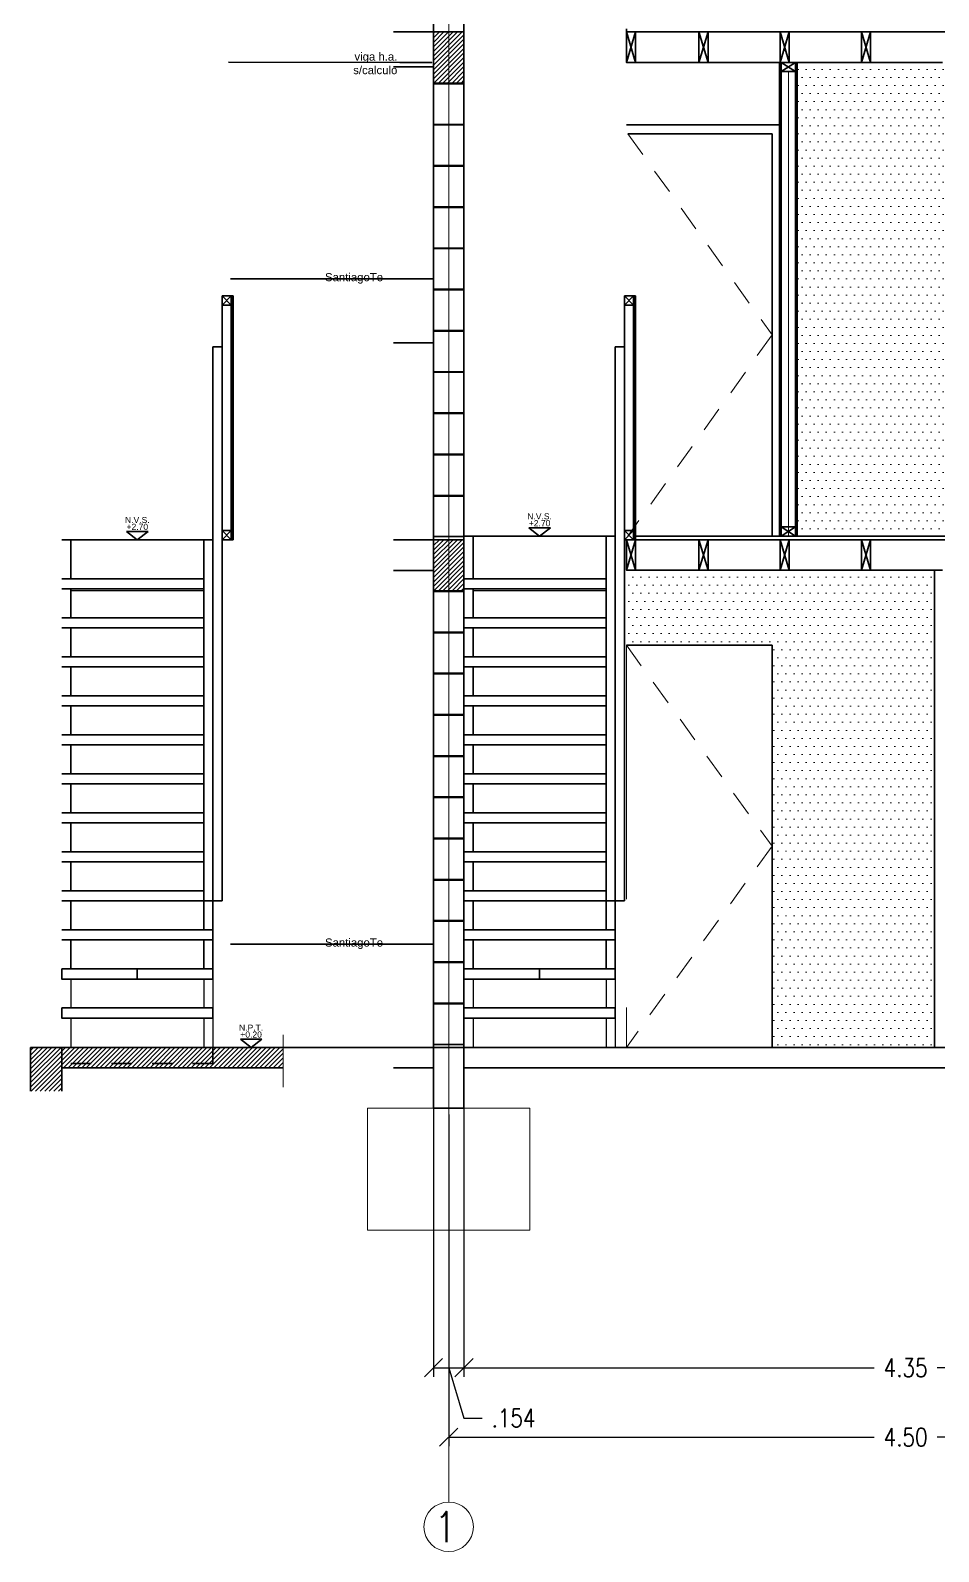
# Model space of a CAD drawing. Header units: metres. Extents: x 45 to 666, y -23 to 325.
# Drawn here: x 157.91 to 162.38, y 75.33 to 82.82 of the extents above; entities that cross this region are included whole.
import ezdxf
from ezdxf.enums import TextEntityAlignment as Align

# ---------------------------------------------------------------- set-up
doc = ezdxf.new("R2010")
doc.units = ezdxf.units.M
doc.header["$LTSCALE"] = 5
doc.header["$MEASUREMENT"] = 0
doc.linetypes.add('HIDDEN', pattern=[0.375, 0.25, -0.125])
doc.layers.get('0').update_dxf_attribs({"color": 30})
doc.layers.get('DEFPOINTS').update_dxf_attribs({"color": 210})
for name, color, linetype, lineweight in [('A-ANNO-DIMS', 3, 'Continuous', 18), ('A-ANNO-NOTE', 7, 'Continuous', 35), ('A-ANNO-SYMB', 3, 'Continuous', 18), ('A-ANNO-TEXT', 3, 'Continuous', 18), ('A-ELEV-MBE1', 7, 'Continuous', 35), ('A-ELEV-MBE2', 4, 'Continuous', 25), ('A-ELEV-PATT', 8, 'Continuous', 18), ('A-FLOR-LEVL', 7, 'Continuous', 35), ('A-FLOR-OVHD', 3, 'HIDDEN', 18), ('A-WALL-BATT', 8, 'BATTING', 18), ('A-WALL-FULL', 7, 'Continuous', 35), ('A-WALL-FULL-EXTR', 7, 'Continuous', 35)]:
    doc.layers.add(name, color=color, linetype=linetype, lineweight=lineweight)
doc.styles.add('E-ARIAL', font='arial.ttf')
doc.styles.add('E-ROMANS', font='romans.shx', dxfattribs={"width": 0.8})
doc.linetypes.add('BATTING', pattern='A,0.0001,-0.1,[134,ltypeshp.shx,S=0.1,R=0,X=-0.1,Y=0],-0.2,[134,ltypeshp.shx,S=0.1,R=180,X=0.1,Y=0],-0.1', length=0.4001)
doc.dimstyles.new('E-0050_TICK_18', dxfattribs={"dimscale": 0.001, "dimtxt": 90, "dimasz": 90, "dimexe": 45, "dimexo": 30, "dimgap": 45, "dimtad": 0, "dimzin": 0, "dimdsep": 46, "dimtxsty": 'E-ROMANS', "dimblk": 'OBLIQUE', "dimcen": 45, "dimclrd": 256, "dimclre": 256, "dimclrt": 256, "dimadec": 0, "dimazin": 0, "dimtfac": 1, "dimtmove": 1, "dimatfit": 3, "dimldrblk": 'OPEN90', "dimfxl": 1, "dimtfill": 1, "dimtolj": 1, "dimtzin": 0, "dimarcsym": 0})
doc.dimstyles.new('E-0200_TICK_12', dxfattribs={"dimscale": 0.001, "dimtxt": 240, "dimasz": 240, "dimexe": 120, "dimexo": 80, "dimgap": 120, "dimtad": 0, "dimzin": 0, "dimdsep": 46, "dimtxsty": 'E-ROMANS', "dimblk": 'OBLIQUE', "dimcen": 120, "dimclrd": 256, "dimclre": 256, "dimclrt": 256, "dimadec": 0, "dimazin": 0, "dimtfac": 1, "dimtmove": 1, "dimatfit": 3, "dimldrblk": 'OPEN90', "dimfxl": 1, "dimtfill": 1, "dimtolj": 1, "dimtzin": 0, "dimlwd": -1, "dimarcsym": 0})
pattern_1 = [(0, (0, 0), (0.01984375, 0.0396875), [0, -0.0396875])]
pattern_2 = [(45, (10.753897, 35.198067), (-0.0112253202, 0.0112253202), [])]

# ---------------------------------------------------------------- blocks, each defined once
blk = doc.blocks.new('A$C7331713F')
for p, q in [((0, 0.045), (0.07, 0)), ((0.07, 0.045), (0, 0))]:
    blk.add_line(p, q)
blk.add_lwpolyline([(0, 0), (0.07, 0), (0.07, 0.045), (0, 0.045)], close=True)
blk = doc.blocks.new('_Oblique')
at = {"color": 0, "linetype": 'ByBlock', "lineweight": -2}
blk.add_line((-0.5, -0.5), (0.5, 0.5), dxfattribs=at)
blk = doc.blocks.new('*D808')
at = {"layer": 'A-ANNO-DIMS', "lineweight": -2, "transparency": 16777216}
for p, q in [((159.8915, 77.6839), (159.8915, 76.1914)), ((160.0415, 77.6839), (160.0415, 76.1914)), ((159.8915, 76.2364), (160.0415, 76.2364)), ((159.9665, 76.2364), (160.0408, 75.9889)), ((160.0408, 75.9889), (160.1308, 75.9889))]:
    blk.add_line(p, q, dxfattribs=at)
at = {"layer": 'DEFPOINTS', "color": 0, "transparency": 16777216}
for p in [(159.8915, 77.7139), (160.0415, 77.7139), (160.0415, 76.2364)]:
    blk.add_point(p, dxfattribs=at)
at = {"layer": 'A-ANNO-DIMS', "lineweight": -2, "transparency": 16777216, "xscale": 0.09, "yscale": 0.09, "zscale": 0.09, "rotation": 180}
blk.add_blockref('_Oblique', (159.8915, 76.2364), dxfattribs=at)
at = {"layer": 'A-ANNO-DIMS', "lineweight": -2, "transparency": 16777216, "xscale": 0.09, "yscale": 0.09, "zscale": 0.09}
blk.add_blockref('_Oblique', (160.0415, 76.2364), dxfattribs=at)
at = {"layer": 'A-ANNO-DIMS', "transparency": 16777216, "insert": (160.2855, 75.9889), "char_height": 0.09, "attachment_point": 5, "style": 'E-ROMANS', "bg_fill": 3, "box_fill_scale": 1.25, "bg_fill_color": 256, "bg_fill_true_color": 13158600, "bg_fill_transparency": 0}
blk.add_mtext('\\A1;.154', dxfattribs=at)
blk = doc.blocks.new('_Open90')
at = {"color": 0, "linetype": 'ByBlock', "lineweight": -2}
for p, q in [((0, 0), (-1, 0)), ((-0.5, 0.5), (0, 0)), ((0, 0), (-0.5, -0.5))]:
    blk.add_line(p, q, dxfattribs=at)
blk = doc.blocks.new('*D809')
at = {"layer": 'A-ANNO-DIMS', "lineweight": -2, "transparency": 16777216}
for p, q in [((160.0415, 77.6839), (160.0415, 76.1914)), ((164.3915, 77.6839), (164.3915, 76.1914)), ((160.0415, 76.2364), (162.0618, 76.2364)), ((164.3915, 76.2364), (162.3713, 76.2364))]:
    blk.add_line(p, q, dxfattribs=at)
at = {"layer": 'DEFPOINTS', "color": 0, "transparency": 16777216}
for p in [(160.0415, 77.7139), (164.3915, 77.7139), (164.3915, 76.2364)]:
    blk.add_point(p, dxfattribs=at)
at = {"layer": 'A-ANNO-DIMS', "lineweight": -2, "transparency": 16777216, "xscale": 0.09, "yscale": 0.09, "zscale": 0.09, "rotation": 180}
blk.add_blockref('_Oblique', (160.0415, 76.2364), dxfattribs=at)
at = {"layer": 'A-ANNO-DIMS', "lineweight": -2, "transparency": 16777216, "xscale": 0.09, "yscale": 0.09, "zscale": 0.09}
blk.add_blockref('_Oblique', (164.3915, 76.2364), dxfattribs=at)
at = {"layer": 'A-ANNO-DIMS', "transparency": 16777216, "insert": (162.2165, 76.2364), "char_height": 0.09, "attachment_point": 5, "style": 'E-ROMANS', "bg_fill": 3, "box_fill_scale": 1.25, "bg_fill_color": 256, "bg_fill_true_color": 13158600, "bg_fill_transparency": 0}
blk.add_mtext('\\A1;4.35', dxfattribs=at)
blk = doc.blocks.new('*D810')
at = {"layer": 'A-ANNO-DIMS', "lineweight": -2, "transparency": 16777216}
for p, q in [((159.9665, 77.4839), (159.9665, 75.8496)), ((164.4665, 77.4689), (164.4665, 75.8496)), ((159.9665, 75.8946), (162.0618, 75.8946)), ((164.4665, 75.8946), (162.3713, 75.8946))]:
    blk.add_line(p, q, dxfattribs=at)
at = {"layer": 'DEFPOINTS', "color": 0, "transparency": 16777216}
for p in [(159.9665, 77.5139), (164.4665, 77.4989), (164.4665, 75.8946)]:
    blk.add_point(p, dxfattribs=at)
at = {"layer": 'A-ANNO-DIMS', "lineweight": -2, "transparency": 16777216, "xscale": 0.09, "yscale": 0.09, "zscale": 0.09, "rotation": 180}
blk.add_blockref('_Oblique', (159.9665, 75.8946), dxfattribs=at)
at = {"layer": 'A-ANNO-DIMS', "lineweight": -2, "transparency": 16777216, "xscale": 0.09, "yscale": 0.09, "zscale": 0.09}
blk.add_blockref('_Oblique', (164.4665, 75.8946), dxfattribs=at)
at = {"layer": 'A-ANNO-DIMS', "transparency": 16777216, "insert": (162.2165, 75.8946), "char_height": 0.09, "attachment_point": 5, "style": 'E-ROMANS', "bg_fill": 3, "box_fill_scale": 1.25, "bg_fill_color": 256, "bg_fill_true_color": 13158600, "bg_fill_transparency": 0}
blk.add_mtext('\\A1;4.50', dxfattribs=at)
blk = doc.blocks.new('PIE DERECHO 2X2')
blk.add_lwpolyline([(-0.045, 0), (0, 0), (0, -0.045), (-0.045, -0.045), (-0.045, 0)])
at = {"color": 1}
for points in [[(-0.045, 0), (0, -0.045)], [(0, 0), (-0.045, -0.045)]]:
    blk.add_lwpolyline(points, dxfattribs=at)
blk = doc.blocks.new('TAG-LEVEL-CO')
for points in [[(0.352, 0.272), (-0.352, 0.272)], [(0.352, 0.272), (0, 0), (-0.352, 0.272)]]:
    blk.add_lwpolyline(points)
at = {"style": 'E-ARIAL'}
for tag, p in [('N.P.T.', (0, 0.486)), ('%%P0,00', (0, 0.262))]:
    blk.add_attdef(tag, text='', height=0.2, dxfattribs=at).set_placement(p, align=Align.BOTTOM_CENTER)

msp = doc.modelspace()

# ---------------------------------------------------------------- hatches: boundary and pattern name
at = {"layer": 'A-ELEV-PATT'}
h = msp.add_hatch(dxfattribs=at)
h.set_pattern_fill('LINE', color=256, scale=0.005, angle=405, style=0)
h.set_pattern_definition([(45, (33.104135, 10.32815), (-0.0112253202, 0.0112253202), [])])
h.paths.add_polyline_path([(160.0415, 82.8139), (159.9665, 82.8139), (159.9665, 82.5619), (160.0415, 82.5619)])
h.paths.add_polyline_path([(159.9665, 82.8139), (159.8915, 82.8139), (159.8915, 82.5619), (159.9665, 82.5619)])
h = msp.add_hatch(dxfattribs=at)
h.set_pattern_fill('DOTS', color=256, scale=0.025, style=0)
h.set_pattern_definition(pattern_1)
h.paths.add_polyline_path([(164.3915, 82.5619), (164.3915, 82.6419), (161.6821, 82.6419), (161.6821, 80.3319), (164.3915, 80.3319)])
h = msp.add_hatch(dxfattribs=at)
h.set_pattern_fill('LINE', color=256, scale=0.001, angle=-45, style=0)
h.set_pattern_definition([(135, (218.8315763, 294.0169838), (0.00224506403, 0.00224506403), [])])
h.paths.add_polyline_path([(158.9054, 81.5139), (158.8954, 81.5139), (158.8954, 81.4689), (158.8954, 80.3789), (158.8954, 80.3339), (158.8954, 80.3139), (158.9054, 80.3139)])
h = msp.add_hatch(dxfattribs=at)
h.set_pattern_fill('LINE', color=256, scale=0.001, angle=-45, style=0)
h.set_pattern_definition([(135, (220.8127273, 294.0169838), (0.00224506403, 0.00224506403), [])])
h.paths.add_polyline_path([(160.8865, 81.5139), (160.8765, 81.5139), (160.8765, 81.4689), (160.8765, 80.3789), (160.8765, 80.3339), (160.8765, 80.3139), (160.8865, 80.3139)])
h = msp.add_hatch(dxfattribs=at)
h.set_pattern_fill('LINE', color=256, scale=0.005, angle=405, style=0)
h.set_pattern_definition([(45, (33.104135, 7.82815), (-0.0112253202, 0.0112253202), [])])
h.paths.add_polyline_path([(159.9665, 80.3139), (159.8915, 80.3139), (159.8915, 80.0619), (159.9665, 80.0619)])
h.paths.add_polyline_path([(160.0415, 80.3139), (159.9665, 80.3139), (159.9665, 80.0619), (160.0415, 80.0619)])
h = msp.add_hatch(dxfattribs=at)
h.set_pattern_fill('DOTS', color=256, scale=0.025, style=0)
h.set_pattern_definition(pattern_1)
h.paths.add_polyline_path([(162.359, 80.1619), (160.8415, 80.1619), (160.8415, 79.7939), (161.559, 79.7939), (161.559, 77.8139), (162.359, 77.8139)])
h = msp.add_hatch(dxfattribs=at)
h.set_pattern_fill('LINE', color=256, scale=0.005, angle=45, style=0)
h.set_pattern_definition(pattern_2)
h.paths.add_polyline_path([(157.9064, 77.5991), (158.0604, 77.5991), (158.0604, 77.8139), (157.9064, 77.8139)])
h = msp.add_hatch(dxfattribs=at)
h.set_pattern_fill('LINE', color=256, scale=0.005, angle=45, style=0)
h.set_pattern_definition(pattern_2)
h.paths.add_polyline_path([(158.0604, 77.8139), (158.0604, 77.7139), (159.1508, 77.7139), (159.1508, 77.8139)])

# ---------------------------------------------------------------- linework, layer by layer
at = {"layer": 'A-ANNO-NOTE'}
for p, q in [((158.8504, 81.2639), (158.8054, 81.2639)), ((158.8054, 81.2639), (158.8054, 80.3139)), ((160.8315, 81.2639), (160.7865, 81.2639)), ((160.7865, 81.2639), (160.7865, 80.3139)), ((158.8504, 80.3139), (158.8504, 78.5348)), ((160.8315, 80.3139), (160.8315, 78.5348)), ((158.8504, 78.5348), (158.8054, 78.5348)), ((160.8315, 78.5348), (160.7865, 78.5348))]:
    msp.add_line(p, q, dxfattribs=at)
at = {"layer": 'A-ANNO-SYMB', "ltscale": 2}
for points in [[(159.9665, 87.0167), (159.9665, 75.5752)], [(159.9665, 87.0167), (159.9665, 75.5752)], [(159.9665, 87.0167), (159.9665, 78.7202)], [(159.9665, 87.0167), (159.9665, 78.5172)], [(159.9665, 87.0167), (159.9665, 78.7202)]]:
    msp.add_lwpolyline(points, dxfattribs=at)
at = {"layer": 'A-ANNO-SYMB', "linetype": 'Continuous', "ltscale": 5}
msp.add_circle((159.9665, 75.4532), 0.1219, dxfattribs=at)
at = {"layer": 'A-ELEV-MBE1'}
for p, q in [((159.6948, 82.8139), (159.8915, 82.8139)), ((159.6948, 82.6419), (159.8915, 82.6419)), ((160.8865, 82.6639), (161.1985, 82.6639)), ((161.2435, 82.6639), (161.5985, 82.6639)), ((161.6435, 82.6639), (161.9985, 82.6639)), ((162.0435, 82.6639), (162.3985, 82.6639)), ((160.8415, 82.3569), (161.5961, 82.3569)), ((160.849, 82.3119), (161.559, 82.3119)), ((161.559, 82.3119), (161.559, 80.3319)), ((158.8504, 80.3139), (158.8504, 81.4689)), ((158.8954, 81.4689), (158.8954, 80.3139)), ((160.8315, 80.3139), (160.8315, 81.4689)), ((160.8765, 81.4689), (160.8765, 80.3139)), ((159.6948, 81.2839), (159.8915, 81.2839)), ((158.8054, 80.3139), (158.0604, 80.3139)), ((158.8054, 80.3139), (158.0604, 80.3139)), ((158.1054, 80.1218), (158.1054, 80.3139)), ((158.7604, 80.3139), (158.7604, 80.1218)), ((158.7604, 80.3139), (158.7604, 78.5348)), ((158.8054, 78.2006), (158.8054, 80.3139)), ((158.8054, 80.3139), (158.8054, 78.5348)), ((159.6948, 80.3139), (159.8915, 80.3139)), ((160.0915, 80.3319), (160.0415, 80.3319)), ((160.0865, 80.1218), (160.0865, 80.3319)), ((160.0915, 80.3319), (160.7865, 80.3319)), ((160.7415, 80.3319), (160.7415, 78.5348)), ((160.7415, 80.3139), (160.7415, 80.1218)), ((160.7865, 78.2006), (160.7865, 80.3139)), ((160.7865, 80.3139), (160.7865, 78.5348)), ((159.6948, 80.1619), (159.8915, 80.1619)), ((160.8865, 80.1639), (161.1985, 80.1639)), ((161.2435, 80.1639), (161.5985, 80.1639)), ((161.6435, 80.1639), (161.9985, 80.1639)), ((162.0435, 80.1639), (162.3985, 80.1639)), ((162.359, 80.1619), (162.359, 77.8139)), ((158.7604, 80.1218), (158.0604, 80.1218)), ((158.7604, 80.0718), (158.0604, 80.0718)), ((158.1054, 79.9297), (158.1054, 80.0718)), ((158.7604, 80.0718), (158.7604, 79.9297)), ((160.7415, 80.1218), (160.0415, 80.1218)), ((160.7415, 80.0718), (160.0415, 80.0718)), ((160.0865, 79.9297), (160.0865, 80.0718)), ((160.7415, 80.0718), (160.7415, 79.9297)), ((158.7604, 79.9297), (158.0604, 79.9297)), ((160.7415, 79.9297), (160.0415, 79.9297)), ((158.7604, 79.8797), (158.0604, 79.8797)), ((158.1054, 79.7376), (158.1054, 79.8797)), ((158.7604, 79.8797), (158.7604, 79.7376)), ((160.7415, 79.8797), (160.0415, 79.8797)), ((160.0865, 79.7376), (160.0865, 79.8797)), ((160.7415, 79.8797), (160.7415, 79.7376)), ((160.8415, 79.7939), (161.559, 79.7939)), ((161.559, 79.7939), (161.559, 77.8139)), ((158.7604, 79.7376), (158.0604, 79.7376)), ((160.7415, 79.7376), (160.0415, 79.7376)), ((158.7604, 79.6876), (158.0604, 79.6876)), ((158.1054, 79.5454), (158.1054, 79.6876)), ((158.7604, 79.6876), (158.7604, 79.5454)), ((160.7415, 79.6876), (160.0415, 79.6876)), ((160.0865, 79.5454), (160.0865, 79.6876)), ((160.7415, 79.6876), (160.7415, 79.5454)), ((158.7604, 79.5454), (158.0604, 79.5454)), ((160.7415, 79.5454), (160.0415, 79.5454)), ((158.7604, 79.4954), (158.0604, 79.4954)), ((158.1054, 79.3533), (158.1054, 79.4954)), ((158.7604, 79.4954), (158.7604, 79.3533)), ((160.7415, 79.4954), (160.0415, 79.4954)), ((160.0865, 79.3533), (160.0865, 79.4954)), ((160.7415, 79.4954), (160.7415, 79.3533)), ((158.7604, 79.3533), (158.0604, 79.3533)), ((160.7415, 79.3533), (160.0415, 79.3533)), ((158.7604, 79.3033), (158.0604, 79.3033)), ((158.1054, 79.1612), (158.1054, 79.3033)), ((158.7604, 79.3033), (158.7604, 79.1612)), ((160.7415, 79.3033), (160.0415, 79.3033)), ((160.0865, 79.1612), (160.0865, 79.3033)), ((160.7415, 79.3033), (160.7415, 79.1612)), ((158.7604, 79.1612), (158.0604, 79.1612)), ((158.7604, 79.1112), (158.0604, 79.1112)), ((158.1054, 78.9691), (158.1054, 79.1112)), ((158.7604, 79.1112), (158.7604, 78.9691)), ((160.7415, 79.1612), (160.0415, 79.1612)), ((160.7415, 79.1112), (160.0415, 79.1112)), ((160.0865, 78.9691), (160.0865, 79.1112)), ((160.7415, 79.1112), (160.7415, 78.9691)), ((158.7604, 78.9691), (158.0604, 78.9691)), ((160.7415, 78.9691), (160.0415, 78.9691)), ((158.7604, 78.9191), (158.0604, 78.9191)), ((158.1054, 78.777), (158.1054, 78.9191)), ((158.7604, 78.9191), (158.7604, 78.777)), ((160.7415, 78.9191), (160.0415, 78.9191)), ((160.0865, 78.777), (160.0865, 78.9191)), ((160.7415, 78.9191), (160.7415, 78.777)), ((158.7604, 78.777), (158.0604, 78.777)), ((158.7604, 78.727), (158.0604, 78.727)), ((158.1054, 78.5848), (158.1054, 78.727)), ((158.7604, 78.727), (158.7604, 78.5848)), ((160.7415, 78.777), (160.0415, 78.777)), ((160.7415, 78.727), (160.0415, 78.727)), ((160.0865, 78.5848), (160.0865, 78.727)), ((160.7415, 78.727), (160.7415, 78.5848)), ((158.7604, 78.5848), (158.0604, 78.5848)), ((160.7415, 78.5848), (160.0415, 78.5848)), ((158.7604, 78.5348), (158.0604, 78.5348)), ((158.1054, 78.3927), (158.1054, 78.5348)), ((158.7604, 78.5348), (158.7604, 78.3927)), ((158.7604, 78.5348), (158.8054, 78.5348)), ((160.7415, 78.5348), (160.0415, 78.5348)), ((160.0865, 78.3927), (160.0865, 78.5348)), ((160.7415, 78.5348), (160.7415, 78.3927)), ((160.7415, 78.5348), (160.7865, 78.5348)), ((158.8054, 78.3927), (158.0604, 78.3927)), ((158.8054, 78.3927), (158.8054, 78.3427)), ((160.7865, 78.3927), (160.0415, 78.3927)), ((160.7865, 78.3927), (160.7865, 78.3427)), ((158.8054, 78.3427), (158.0604, 78.3427)), ((158.1054, 78.2006), (158.1054, 78.3427)), ((158.7604, 78.3427), (158.7604, 78.2006)), ((160.7865, 78.3427), (160.0415, 78.3427)), ((160.0865, 78.2006), (160.0865, 78.3427)), ((160.7415, 78.3427), (160.7415, 78.2006)), ((158.8054, 78.2006), (158.0604, 78.2006)), ((158.8054, 78.2006), (158.8054, 78.1506)), ((160.7865, 78.2006), (160.0415, 78.2006)), ((160.7865, 78.2006), (160.7865, 78.1506)), ((158.8054, 78.1506), (158.0604, 78.1506)), ((160.7865, 78.1506), (160.0415, 78.1506)), ((158.8054, 78.0085), (158.8054, 77.9585)), ((160.7865, 78.0085), (160.7865, 77.9585)), ((158.8054, 77.8139), (158.0604, 77.8139))]:
    msp.add_line(p, q, dxfattribs=at)
at = {"layer": 'A-ELEV-MBE2'}
for p, q in [((158.1054, 80.0639), (158.7604, 80.0639)), ((160.0865, 80.0639), (160.7415, 80.0639)), ((158.1054, 78.1506), (158.1054, 78.0085)), ((158.7604, 78.1506), (158.7604, 78.0085)), ((158.8054, 78.1506), (158.8054, 77.8139)), ((160.0865, 78.1506), (160.0865, 78.0085)), ((160.7415, 78.1506), (160.7415, 78.0085)), ((160.7865, 78.1506), (160.7865, 77.8139)), ((158.1054, 77.9585), (158.1054, 77.8167)), ((158.7604, 77.9585), (158.7604, 77.8139)), ((160.0865, 77.9585), (160.0865, 77.8167)), ((160.7415, 77.9585), (160.7415, 77.8139))]:
    msp.add_line(p, q, dxfattribs=at)
at = {"layer": 'A-FLOR-LEVL'}
msp.add_line((159.6948, 77.8139), (159.1508, 77.8139), dxfattribs=at)
at = {"layer": 'A-FLOR-OVHD', "ltscale": 0.1}
for p, q in [((160.849, 82.3119), (161.559, 81.3219)), ((161.559, 81.3219), (160.849, 80.3319)), ((160.8415, 79.7939), (161.559, 78.8039)), ((161.559, 78.8039), (160.8415, 77.8139))]:
    msp.add_line(p, q, dxfattribs=at)
at = {"layer": 'A-FLOR-OVHD'}
for p, q in [((160.8415, 79.7939), (160.8415, 78.0099)), ((160.8415, 78.0099), (160.8415, 77.8139))]:
    msp.add_line(p, q, dxfattribs=at)
for points in [[(159.1508, 77.8755), (159.1508, 77.6183)], [(159.8915, 77.5139), (159.5665, 77.5139), (159.5665, 76.9139), (160.3665, 76.9139), (160.3665, 77.5139), (160.0415, 77.5139)]]:
    msp.add_lwpolyline(points, dxfattribs=at)
at = {"layer": 'A-WALL-BATT', "ltscale": 0.018}
msp.add_line((161.6391, 82.6189), (161.6391, 80.3319), dxfattribs=at)
at = {"layer": 'A-WALL-FULL'}
for p, q in [((158.0604, 77.8139), (159.1508, 77.8139)), ((159.6948, 77.8139), (159.8915, 77.8139)), ((160.0415, 77.8139), (164.3915, 77.8139)), ((158.0604, 77.7139), (159.1508, 77.7139)), ((159.6948, 77.7139), (159.8915, 77.7139)), ((160.0415, 77.7139), (164.3915, 77.7139))]:
    msp.add_line(p, q, dxfattribs=at)
for points in [[(160.0415, 82.5619), (159.8915, 82.5619), (159.8915, 82.8139), (160.0415, 82.8139), (160.0415, 82.5619)], [(160.0415, 80.0619), (159.8915, 80.0619), (159.8915, 80.3139), (160.0415, 80.3139), (160.0415, 80.0619)], [(157.9064, 77.8139), (158.0604, 77.8139), (158.0604, 77.5991)], [(157.9064, 77.5991), (157.9064, 77.8139)]]:
    msp.add_lwpolyline(points, dxfattribs=at)
msp.add_lwpolyline([(160.0415, 77.8139), (159.8915, 77.8139), (159.8915, 77.5139), (160.0415, 77.5139)], close=True, dxfattribs=at)
at = {"layer": 'A-WALL-FULL-EXTR'}
for p, q in [((159.8915, 82.8139), (159.8915, 83.7569)), ((160.0415, 82.8139), (160.0415, 83.7569)), ((160.8415, 82.8289), (160.8415, 82.8139)), ((160.8415, 82.8139), (164.3915, 82.8139)), ((161.5961, 82.6639), (161.5961, 80.3319)), ((161.6041, 82.6639), (161.6041, 80.3319)), ((161.6741, 82.6639), (161.6741, 80.3319)), ((161.6821, 82.6639), (161.6821, 80.3319)), ((159.8915, 82.5979), (159.8915, 80.3139)), ((160.0415, 82.5589), (159.8915, 82.5589)), ((160.0415, 82.5979), (160.0415, 80.3139)), ((160.0415, 82.3589), (159.8915, 82.3589)), ((160.0415, 82.3559), (159.8915, 82.3559)), ((160.0415, 82.1559), (159.8915, 82.1559)), ((160.0415, 82.1529), (159.8915, 82.1529)), ((160.0415, 81.9529), (159.8915, 81.9529)), ((160.0415, 81.9499), (159.8915, 81.9499)), ((160.0415, 81.7499), (159.8915, 81.7499)), ((160.0415, 81.7469), (159.8915, 81.7469)), ((158.9054, 81.5139), (158.8954, 81.5139)), ((158.9054, 81.5139), (158.9054, 80.3139)), ((160.0415, 81.5469), (159.8915, 81.5469)), ((160.0415, 81.5439), (159.8915, 81.5439)), ((160.8865, 81.5139), (160.8765, 81.5139)), ((160.8865, 81.5139), (160.8865, 80.3139)), ((160.0415, 81.3439), (159.8915, 81.3439)), ((160.0415, 81.3409), (159.8915, 81.3409)), ((160.0415, 81.1409), (159.8915, 81.1409)), ((160.0415, 81.1379), (159.8915, 81.1379)), ((160.0415, 80.9379), (159.8915, 80.9379)), ((160.0415, 80.9349), (159.8915, 80.9349)), ((160.0415, 80.7349), (159.8915, 80.7349)), ((160.0415, 80.7319), (159.8915, 80.7319)), ((160.0415, 80.5319), (159.8915, 80.5319)), ((160.0415, 80.5289), (159.8915, 80.5289)), ((158.8954, 80.3139), (158.8954, 80.3339)), ((158.9054, 80.3139), (158.8954, 80.3139)), ((160.0415, 80.3289), (159.8915, 80.3289)), ((160.8415, 80.3139), (164.3915, 80.3139)), ((160.8765, 80.3139), (160.8765, 80.3339)), ((160.8865, 80.3139), (160.8765, 80.3139)), ((160.8865, 80.3319), (164.3915, 80.3319)), ((159.8915, 80.0619), (159.8915, 77.8139)), ((160.0415, 80.0589), (159.8915, 80.0589)), ((160.0415, 80.0619), (160.0415, 77.8139)), ((160.0415, 79.8589), (159.8915, 79.8589)), ((160.0415, 79.8559), (159.8915, 79.8559)), ((160.0415, 79.6559), (159.8915, 79.6559)), ((160.0415, 79.6529), (159.8915, 79.6529)), ((160.0415, 79.4529), (159.8915, 79.4529)), ((160.0415, 79.4499), (159.8915, 79.4499)), ((160.0415, 79.2499), (159.8915, 79.2499)), ((160.0415, 79.2469), (159.8915, 79.2469)), ((160.0415, 79.0469), (159.8915, 79.0469)), ((160.0415, 79.0439), (159.8915, 79.0439)), ((160.0415, 78.8439), (159.8915, 78.8439)), ((160.0415, 78.8409), (159.8915, 78.8409)), ((160.0415, 78.6409), (159.8915, 78.6409)), ((160.0415, 78.6379), (159.8915, 78.6379)), ((160.0415, 78.4379), (159.8915, 78.4379)), ((160.0415, 78.4349), (159.8915, 78.4349)), ((160.0415, 78.2349), (159.8915, 78.2349)), ((160.0415, 78.2319), (159.8915, 78.2319)), ((160.0415, 78.0319), (159.8915, 78.0319)), ((160.0415, 78.0289), (159.8915, 78.0289)), ((160.0415, 77.8289), (159.8915, 77.8289))]:
    msp.add_line(p, q, dxfattribs=at)
for points in [[(160.8415, 82.8139), (160.8865, 82.8139), (160.8865, 82.6639), (160.8415, 82.6639)], [(161.1985, 82.8139), (161.2435, 82.8139), (161.2435, 82.6639), (161.1985, 82.6639)], [(161.5985, 82.8139), (161.6435, 82.8139), (161.6435, 82.6639), (161.5985, 82.6639)], [(161.9985, 82.8139), (162.0435, 82.8139), (162.0435, 82.6639), (161.9985, 82.6639)], [(160.8415, 80.3139), (160.8865, 80.3139), (160.8865, 80.1639), (160.8415, 80.1639)], [(161.1985, 80.3139), (161.2435, 80.3139), (161.2435, 80.1639), (161.1985, 80.1639)], [(161.5985, 80.3139), (161.6435, 80.3139), (161.6435, 80.1639), (161.5985, 80.1639)], [(161.9985, 80.3139), (162.0435, 80.3139), (162.0435, 80.1639), (161.9985, 80.1639)], [(158.0604, 78.2006), (158.4329, 78.2006), (158.4329, 78.1506), (158.0604, 78.1506)], [(160.0415, 78.2006), (160.414, 78.2006), (160.414, 78.1506), (160.0415, 78.1506)], [(158.0604, 78.0085), (158.8054, 78.0085), (158.8054, 77.9585), (158.0604, 77.9585)], [(160.0415, 78.0085), (160.7865, 78.0085), (160.7865, 77.9585), (160.0415, 77.9585)]]:
    msp.add_lwpolyline(points, close=True, dxfattribs=at)
for points in [[(160.8865, 82.8139), (160.8415, 82.6639)], [(160.8415, 82.8139), (160.8865, 82.6639)], [(161.2435, 82.8139), (161.1985, 82.6639)], [(161.1985, 82.8139), (161.2435, 82.6639)], [(161.6435, 82.8139), (161.5985, 82.6639)], [(161.5985, 82.8139), (161.6435, 82.6639)], [(162.0435, 82.8139), (161.9985, 82.6639)], [(161.9985, 82.8139), (162.0435, 82.6639)], [(160.8865, 80.3139), (160.8415, 80.1639)], [(160.8415, 80.3139), (160.8865, 80.1639)], [(161.2435, 80.3139), (161.1985, 80.1639)], [(161.1985, 80.3139), (161.2435, 80.1639)], [(161.6435, 80.3139), (161.5985, 80.1639)], [(161.5985, 80.3139), (161.6435, 80.1639)], [(162.0435, 80.3139), (161.9985, 80.1639)], [(161.9985, 80.3139), (162.0435, 80.1639)]]:
    msp.add_lwpolyline(points, dxfattribs=at)
at = {"layer": 'A-WALL-FULL-EXTR', "linetype": 'HIDDEN', "ltscale": 0.05}
msp.add_lwpolyline([(158.8054, 77.8139), (158.8054, 77.7339), (158.0604, 77.7339), (158.0604, 77.8139)], close=True, dxfattribs=at)

# ---------------------------------------------------------------- block references
at = {"layer": 'A-ANNO-NOTE', "xscale": 0.1499999999999773, "yscale": 0.1499999999999773, "zscale": 0.1499999999999773}
for p, values in [((160.414, 80.3319), {'%%P0,00': '+2.70', 'N.P.T.': 'N.V.S.'}), ((158.4329, 80.3139), {'%%P0,00': '+2.70', 'N.P.T.': 'N.V.S.'}), ((158.9933, 77.8139), {'%%P0,00': '+0.20', 'N.P.T.': 'N.P.T.'})]:
    msp.add_blockref('TAG-LEVEL-CO', p, dxfattribs=at).add_auto_attribs(values)
at = {"layer": 'A-WALL-FULL-EXTR'}
for p in [(161.6041, 82.6189), (161.6041, 80.3319)]:
    msp.add_blockref('A$C7331713F', p, dxfattribs=at)
at = {"layer": 'A-WALL-FULL-EXTR', "xscale": -1, "rotation": 89.99999999999352}
for p in [(158.8504, 81.4689), (160.8315, 81.4689), (158.8504, 80.3139), (160.8315, 80.3139)]:
    msp.add_blockref('PIE DERECHO 2X2', p, dxfattribs=at)

# ---------------------------------------------------------------- texts
at = {"layer": 'A-ANNO-NOTE', "char_height": 0.04, "attachment_point": 6, "style": 'E-ARIAL'}
for s, insert in [('viga h.a.\\Ps/calculo', (159.7134, 82.659)), ('SantiagoTe', (159.6431, 81.6005)), ('SantiagoTe', (159.6431, 78.3242))]:
    msp.add_mtext(s, dxfattribs=dict(at, insert=insert))
at = {"layer": 'A-ANNO-TEXT', "ltscale": 5, "insert": (159.9504, 75.4532), "char_height": 0.15, "attachment_point": 5, "style": 'E-ROMANS'}
msp.add_mtext('1', dxfattribs=at)

# ---------------------------------------------------------------- leaders
at = {"layer": 'A-ANNO-NOTE'}
msp.add_leader([(159.8825, 82.6639), (159.765, 82.664), (159.7252, 82.6639)], dimstyle='E-0200_TICK_12', override={"dimasz": 0.2, "dimtad": 0, "dimldrblk": 'Open90'}, dxfattribs=at)
at = {"layer": 'A-ANNO-NOTE', "annotation_type": 0, "has_hookline": 1, "hookline_direction": 1, "text_width": 0.281}
for points in [[(159.8915, 81.598), (159.7027, 81.5981), (159.6516, 81.598)], [(159.8915, 78.3218), (159.7027, 78.3218), (159.6516, 78.3218)]]:
    msp.add_leader(points, dimstyle='E-0200_TICK_12', override={"dimasz": 0.2, "dimtad": 0, "dimldrblk": 'Open90'}, dxfattribs=at)

# ---------------------------------------------------------------- next in the draw order: dimensions: what is measured, and where the dimension line sits
at = {"layer": 'A-ANNO-DIMS'}
dim = msp.add_linear_dim(base=(160.0415, 76.2364), p1=(159.8915, 77.7139), p2=(160.0415, 77.7139), text='.154', dimstyle='E-0050_TICK_18', dxfattribs=at)
dim.commit()
dim.dimension.update_dxf_attribs({"geometry": '*D808', "text_midpoint": (160.1758, 75.9889)})

# ---------------------------------------------------------------- next in the draw order: dimensions: what is measured, and where the dimension line sits
dim = msp.add_linear_dim(base=(164.3915, 76.2364), p1=(160.0415, 77.7139), p2=(164.3915, 77.7139), dimstyle='E-0050_TICK_18', dxfattribs=at)
dim.commit()
dim.dimension.update_dxf_attribs({"geometry": '*D809', "text_midpoint": (162.2165, 76.2364)})

# ---------------------------------------------------------------- next in the draw order: dimensions: what is measured, and where the dimension line sits
dim = msp.add_linear_dim(base=(164.4665, 75.8946), p1=(159.9665, 77.5139), p2=(164.4665, 77.4989), dimstyle='E-0050_TICK_18', dxfattribs=at)
dim.commit()
dim.dimension.update_dxf_attribs({"geometry": '*D810', "text_midpoint": (162.2165, 75.8946)})

doc.saveas('drawing.dxf')
